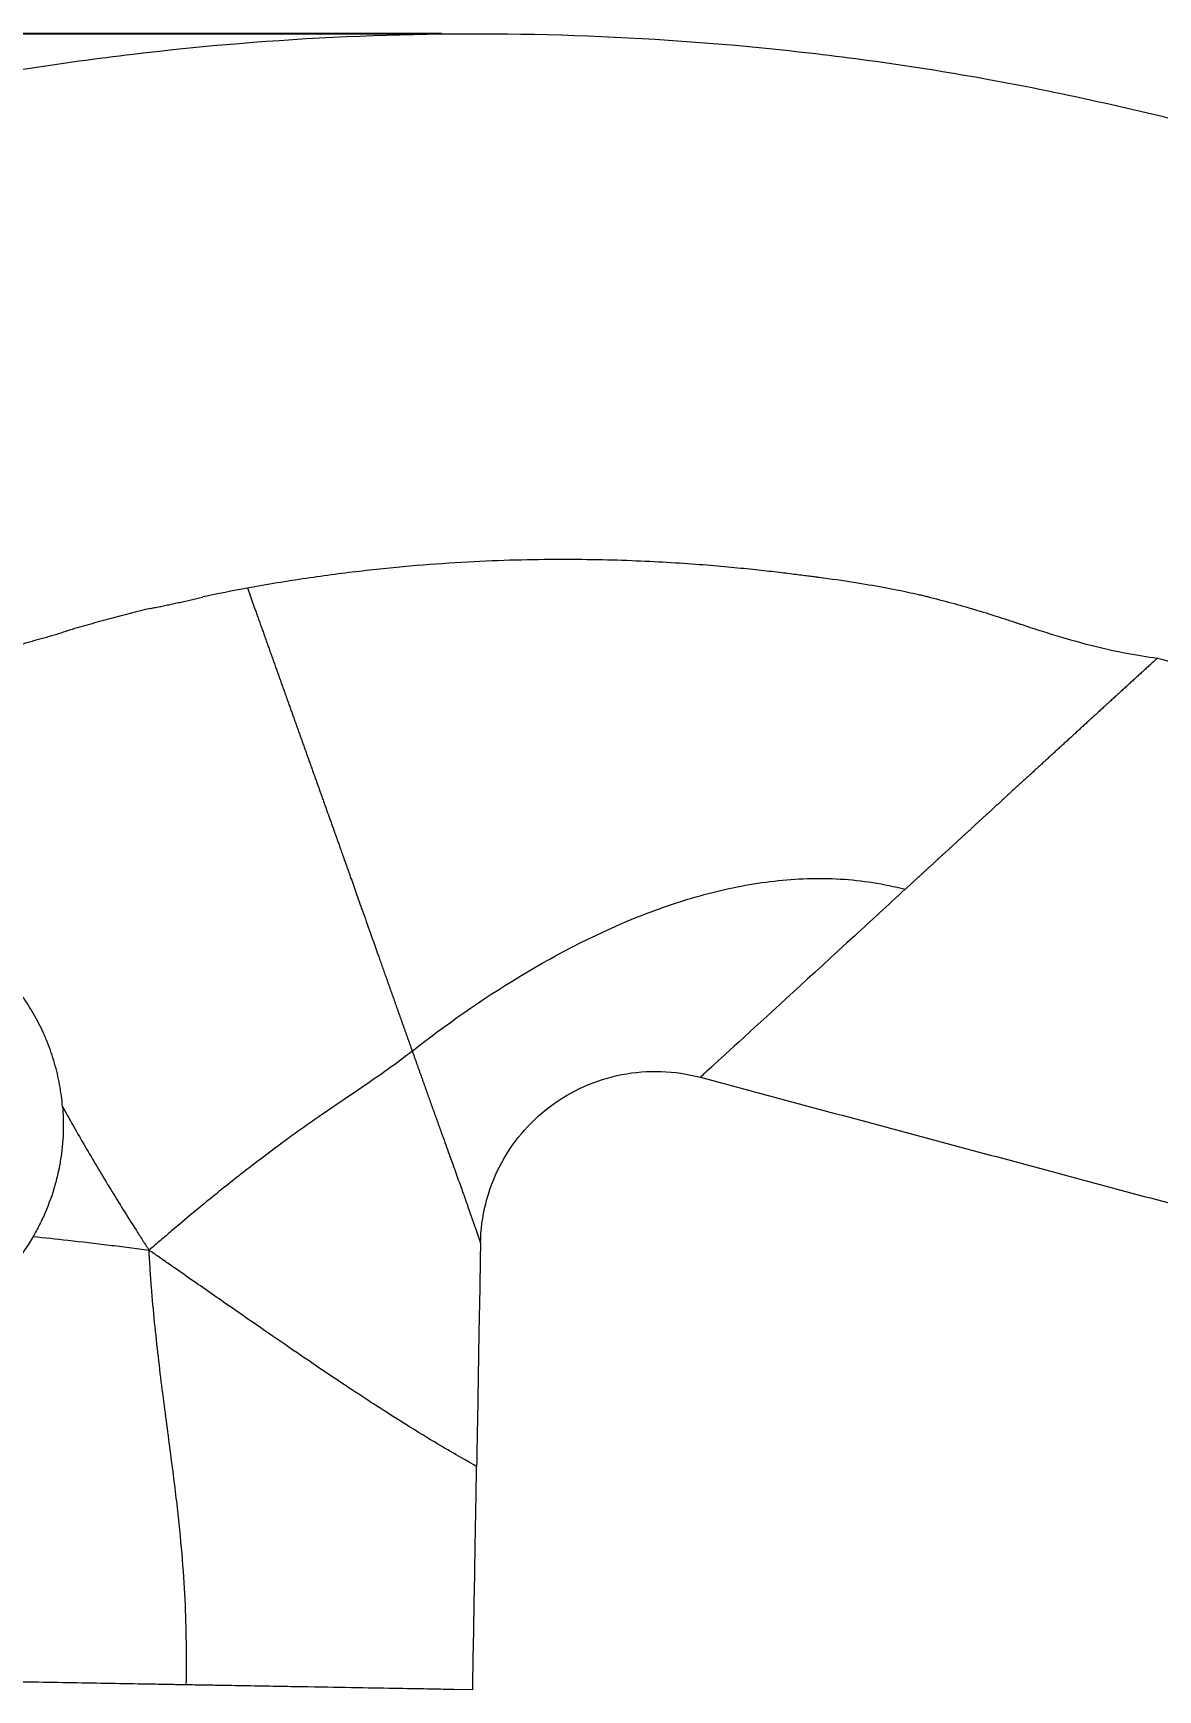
# Model space of a CAD drawing. Header units: millimetres. Extents: x 7368 to 7962, y 1333 to 2173.
# Drawn here: x 7674.03 to 7706.23, y 1934.65 to 1982.05 of the extents above; entities that cross this region are included whole.
import ezdxf

# ---------------------------------------------------------------- set-up
doc = ezdxf.new("R2010")
doc.units = ezdxf.units.MM
doc.layers.get('Defpoints').update_dxf_attribs({"color": 3})
doc.layers.add('DIM', color=3, linetype='Continuous', lineweight=9)
doc.styles.get("Standard").update_dxf_attribs({"font": 'arial.ttf'})
doc.dimstyles.new('DIMSTYLE_1', dxfattribs={"dimtxt": 6, "dimasz": 6, "dimexe": 1, "dimexo": 1, "dimgap": 2, "dimtad": 1, "dimtih": 1, "dimtoh": 1, "dimdec": 1, "dimdsep": 46, "dimtxsty": 'Standard', "dimcen": 0, "dimclrd": 3, "dimclre": 3, "dimclrt": 4, "dimazin": 0, "dimtp": 0.3, "dimtm": 0.3, "dimtfac": 1, "dimtdec": 1, "dimtofl": 0, "dimtmove": 0, "dimatfit": 3, "dimfxl": 1, "dimtolj": 1, "dimtzin": 0, "dimarcsym": 0})

# ---------------------------------------------------------------- blocks, each defined once
blk = doc.blocks.new('*D44')
at = {"layer": 'Defpoints', "color": 0, "transparency": 16777216}
for p in [(7686.726, 1982.027), (7612.698, 1696.326), (7852.262, 1696.326)]:
    blk.add_point(p, dxfattribs=at)
at = {"layer": 'DIM', "color": 3, "lineweight": -2, "transparency": 16777216}
for p, q in [((7685.726, 1982.027), (7611.698, 1982.027)), ((7612.698, 1976.027), (7612.698, 1844.24)), ((7612.698, 1702.326), (7612.698, 1834.113)), ((7851.262, 1696.326), (7611.698, 1696.326))]:
    blk.add_line(p, q, dxfattribs=at)
at = {"layer": 'DIM', "color": 3, "transparency": 16777216}
for points in [[(7611.698, 1976.027), (7613.698, 1976.027), (7612.698, 1982.027)], [(7611.698, 1702.326), (7613.698, 1702.326), (7612.698, 1696.326)]]:
    blk.add_solid(points, dxfattribs=at)
at = {"layer": 'DIM', "color": 4, "transparency": 16777216, "insert": (7612.698, 1839.176), "char_height": 6, "attachment_point": 5}
blk.add_mtext('\\A1;285.7', dxfattribs=at)

msp = doc.modelspace()

# ---------------------------------------------------------------- linework, layer by layer
at = {"linetype": 'Continuous', "lineweight": 18, "extrusion": (0, 1, 0)}
for p, q in [((7686.82, 1946.157), (7686.798, 1944.879)), ((7686.798, 1944.879), (7686.776, 1943.601)), ((7686.776, 1943.601), (7686.753, 1942.322)), ((7686.619, 1934.652), (7658.624, 1935.141))]:
    msp.add_line(p, q, dxfattribs=at)
at = {"linetype": 'Continuous', "lineweight": 18}
for points, knots in [([(7791.282, 1956.938), (7787.308, 1958.003), (7779.574, 1960.075), (7768.317, 1963.092), (7757.766, 1965.919), (7747.975, 1968.542), (7738.981, 1970.953), (7730.397, 1973.25), (7722.348, 1975.416), (7714.829, 1977.404), (7708.016, 1979.305), (7701.607, 1980.775), (7695.302, 1981.656), (7689.155, 1982.067), (7683.004, 1982.019), (7676.859, 1981.516), (7670.843, 1980.572), (7664.737, 1979.147), (7658.428, 1977.165), (7652.368, 1974.685), (7646.718, 1971.841), (7641.517, 1968.741), (7636.219, 1965.024), (7632.79, 1962.182), (7631.064, 1960.626)], [0, 0, 0, 0, 0.073155, 0.142383, 0.207237, 0.267391, 0.322628, 0.372815, 0.425397, 0.470864, 0.5111, 0.551175, 0.587678, 0.624185, 0.660631, 0.696955, 0.73373, 0.768811, 0.808367, 0.8512, 0.885086, 0.920753, 0.958795, 1, 1, 1, 1]), ([(7680.169, 1966.183), (7680.74, 1966.287), (7681.301, 1966.38), (7682.402, 1966.542), (7682.941, 1966.612), (7683.996, 1966.733), (7684.51, 1966.784), (7685.513, 1966.868), (7686.001, 1966.901), (7686.948, 1966.952), (7687.408, 1966.971), (7688.296, 1966.995), (7688.725, 1967), (7689.552, 1967.002), (7689.95, 1966.997), (7690.713, 1966.981), (7691.078, 1966.968), (7691.776, 1966.938), (7692.108, 1966.92), (7692.738, 1966.881), (7693.036, 1966.859), (7693.599, 1966.814), (7693.864, 1966.79), (7694.358, 1966.743), (7694.588, 1966.719), (7695.014, 1966.673), (7695.406, 1966.628), (7695.89, 1966.568), (7696.144, 1966.535), (7696.308, 1966.514), (7696.384, 1966.504), (7696.461, 1966.494), (7696.497, 1966.489), (7696.514, 1966.487), (7696.523, 1966.486), (7696.527, 1966.485), (7696.529, 1966.485), (7696.53, 1966.485), (7696.531, 1966.485), (7696.531, 1966.485), (7696.531, 1966.485), (7696.531, 1966.485), (7696.531, 1966.485), (7696.531, 1966.485), (7696.531, 1966.485), (7696.885, 1966.439), (7697.215, 1966.392), (7697.828, 1966.296), (7698.11, 1966.247), (7698.629, 1966.152), (7698.864, 1966.105), (7699.183, 1966.037), (7699.333, 1966.004), (7699.493, 1965.966), (7699.569, 1965.948), (7699.606, 1965.938), (7699.624, 1965.934), (7699.634, 1965.932), (7699.638, 1965.931), (7699.64, 1965.93), (7699.641, 1965.93), (7699.642, 1965.93), (7699.642, 1965.929), (7699.642, 1965.929), (7699.642, 1965.929), (7699.868, 1965.873), (7700.093, 1965.814), (7700.54, 1965.692), (7700.763, 1965.629), (7701.206, 1965.496), (7701.538, 1965.394), (7701.922, 1965.269), (7702.113, 1965.206), (7702.209, 1965.174), (7702.257, 1965.158), (7702.281, 1965.15), (7702.293, 1965.146), (7702.299, 1965.144), (7702.301, 1965.143), (7702.303, 1965.142), (7702.304, 1965.142), (7702.304, 1965.142), (7702.304, 1965.142), (7702.489, 1965.08), (7702.671, 1965.02), (7703.03, 1964.905), (7703.206, 1964.85), (7703.727, 1964.695), (7704.064, 1964.602), (7704.716, 1964.439), (7705.032, 1964.37), (7705.642, 1964.253), (7705.936, 1964.207), (7706.221, 1964.172)], [0, 0, 0, 0, 0.03125, 0.03125, 0.0625, 0.0625, 0.09375, 0.09375, 0.125, 0.125, 0.15625, 0.15625, 0.1875, 0.1875, 0.21875, 0.21875, 0.25, 0.25, 0.28125, 0.28125, 0.3125, 0.3125, 0.34375, 0.34375, 0.375, 0.375, 0.40625, 0.4375, 0.46875, 0.46875, 0.484375, 0.492188, 0.496094, 0.498047, 0.499023, 0.499512, 0.499756, 0.499878, 0.499939, 0.499969, 0.499985, 0.499992, 0.499996, 0.499996, 0.5, 0.5, 0.53125, 0.53125, 0.5625, 0.5625, 0.59375, 0.59375, 0.609375, 0.617188, 0.621094, 0.623047, 0.624023, 0.624512, 0.624756, 0.624878, 0.624939, 0.624969, 0.624985, 0.624985, 0.625, 0.625, 0.65625, 0.65625, 0.6875, 0.6875, 0.71875, 0.734375, 0.742188, 0.746094, 0.748047, 0.749023, 0.749512, 0.749756, 0.749878, 0.749939, 0.749969, 0.749969, 0.75, 0.75, 0.78125, 0.78125, 0.8125, 0.8125, 0.875, 0.875, 0.9375, 0.9375, 1, 1, 1, 1]), ([(7677.404, 1965.595), (7677.428, 1965.599), (7677.476, 1965.609), (7677.549, 1965.623), (7677.622, 1965.637), (7677.696, 1965.652), (7677.771, 1965.668), (7677.846, 1965.683), (7677.922, 1965.699), (7677.998, 1965.716), (7678.075, 1965.732), (7678.152, 1965.749), (7678.258, 1965.773), (7678.393, 1965.803), (7678.556, 1965.841), (7678.72, 1965.878), (7678.83, 1965.904), (7678.884, 1965.917)], [0, 0, 0, 0, 0.048763, 0.09793, 0.1475, 0.197474, 0.247851, 0.298631, 0.349814, 0.401398, 0.453384, 0.505772, 0.55856, 0.668412, 0.778605, 0.889136, 1, 1, 1, 1]), ([(7677.404, 1965.595), (7677.009, 1965.499), (7676.421, 1965.349), (7675.843, 1965.19), (7675.459, 1965.082), (7675.269, 1965.028), (7675.08, 1964.972)], [0, 0, 0, 0, 0.5, 0.75, 0.75, 1, 1, 1, 1]), ([(7675.08, 1964.972), (7675.031, 1964.955), (7674.983, 1964.938), (7674.885, 1964.905), (7674.787, 1964.873), (7674.689, 1964.843), (7674.59, 1964.813), (7674.541, 1964.799), (7674.392, 1964.758), (7674.292, 1964.731), (7674.142, 1964.689), (7674.092, 1964.675), (7673.993, 1964.646), (7673.943, 1964.632), (7673.793, 1964.587), (7673.693, 1964.557), (7673.492, 1964.495), (7673.391, 1964.464), (7673.088, 1964.372), (7672.884, 1964.31), (7672.474, 1964.186), (7672.268, 1964.124), (7671.852, 1963.999), (7671.644, 1963.936), (7671.013, 1963.746), (7670.587, 1963.617), (7670.156, 1963.487)], [0, 0, 0, 0, 0.03125, 0.03125, 0.0625, 0.09375, 0.09375, 0.125, 0.125, 0.1875, 0.1875, 0.21875, 0.21875, 0.25, 0.25, 0.3125, 0.3125, 0.375, 0.375, 0.5, 0.5, 0.625, 0.625, 0.75, 0.75, 1, 1, 1, 1]), ([(7674.878, 1951.332), (7674.861, 1951.55), (7674.832, 1951.763), (7674.755, 1952.18), (7674.707, 1952.384), (7674.591, 1952.784), (7674.524, 1952.98), (7674.428, 1953.22), (7674.409, 1953.267), (7674.368, 1953.362), (7674.306, 1953.503), (7674.239, 1953.64), (7674.1, 1953.91), (7674, 1954.083), (7673.785, 1954.419), (7673.669, 1954.581), (7673.486, 1954.815), (7673.422, 1954.892), (7673.293, 1955.043), (7673.226, 1955.116), (7673.022, 1955.331), (7672.88, 1955.468), (7672.732, 1955.598)], [0, 0, 0, 0, 0.125, 0.125, 0.25, 0.25, 0.375, 0.375, 0.40625, 0.40625, 0.4375, 0.5, 0.5, 0.625, 0.625, 0.75, 0.75, 0.8125, 0.8125, 0.875, 0.875, 1, 1, 1, 1]), ([(7684.888, 1952.927), (7684.449, 1952.581), (7683.487, 1951.9), (7682.228, 1951.07), (7681.311, 1950.408), (7680.667, 1949.934), (7679.97, 1949.4), (7679.217, 1948.796), (7678.625, 1948.307), (7678.108, 1947.873), (7677.735, 1947.556), (7677.518, 1947.372), (7677.409, 1947.279), (7677.354, 1947.232)], [0, 0, 0, 0, 0.250043, 0.500029, 0.562525, 0.625022, 0.750014, 0.812511, 0.875007, 0.937504, 0.968752, 0.984376, 1, 1, 1, 1]), ([(7686.843, 1947.436), (7686.856, 1948.192), (7687.231, 1949.697), (7688.728, 1951.481), (7690.5, 1952.27), (7692.018, 1952.387), (7692.771, 1952.276), (7693.136, 1952.178)], [0, 0, 0, 0, 0.25, 0.500002, 0.750004, 0.875005, 1, 1, 1, 1]), ([(7674.878, 1951.332), (7674.996, 1951.121), (7675.328, 1950.531), (7675.789, 1949.741), (7676.255, 1948.97), (7676.613, 1948.39), (7676.919, 1947.907), (7677.166, 1947.521), (7677.291, 1947.328), (7677.354, 1947.232)], [0, 0, 0, 0, 0.157795, 0.43853, 0.578898, 0.719265, 0.859633, 0.929816, 1, 1, 1, 1]), ([(7674.898, 1950.709), (7674.893, 1950.432), (7674.87, 1950.157), (7674.819, 1949.816), (7674.803, 1949.714), (7674.783, 1949.613), (7674.77, 1949.545), (7674.763, 1949.511), (7674.726, 1949.342), (7674.693, 1949.21), (7674.582, 1948.819), (7674.492, 1948.568), (7674.362, 1948.264), (7674.335, 1948.204), (7674.28, 1948.084), (7674.251, 1948.025), (7674.162, 1947.849), (7674.1, 1947.734), (7674.035, 1947.622)], [0, 0, 0, 0, 0.25, 0.25, 0.3125, 0.34375, 0.34375, 0.375, 0.375, 0.5, 0.5, 0.75, 0.75, 0.8125, 0.8125, 0.875, 0.875, 1, 1, 1, 1]), ([(7674.035, 1947.622), (7673.96, 1947.495), (7673.883, 1947.371), (7673.721, 1947.133), (7673.637, 1947.018), (7673.462, 1946.795), (7673.282, 1946.58), (7672.993, 1946.278), (7672.788, 1946.091), (7672.657, 1945.978), (7672.63, 1945.955), (7672.576, 1945.911), (7672.549, 1945.889), (7672.468, 1945.824), (7672.413, 1945.781), (7672.137, 1945.574), (7671.907, 1945.424), (7671.429, 1945.154), (7671.181, 1945.035), (7670.859, 1944.905), (7670.794, 1944.88), (7670.696, 1944.844), (7670.663, 1944.832), (7670.596, 1944.809), (7670.431, 1944.753), (7670.263, 1944.704), (7669.856, 1944.6), (7669.58, 1944.548), (7669.017, 1944.481), (7668.73, 1944.466), (7668.438, 1944.471)], [0, 0, 0, 0, 0.0625, 0.0625, 0.125, 0.125, 0.1875, 0.25, 0.3125, 0.3125, 0.328125, 0.328125, 0.34375, 0.34375, 0.375, 0.375, 0.5, 0.5, 0.625, 0.625, 0.65625, 0.65625, 0.671875, 0.671875, 0.6875, 0.75, 0.75, 0.875, 0.875, 1, 1, 1, 1]), ([(7674.035, 1947.622), (7674.369, 1947.589), (7675.101, 1947.512), (7676.018, 1947.404), (7676.692, 1947.319), (7677.072, 1947.27), (7677.26, 1947.245), (7677.354, 1947.232)], [0, 0, 0, 0, 0.294043, 0.647022, 0.823511, 0.911755, 1, 1, 1, 1]), ([(7678.42, 1934.796), (7678.433, 1935.59), (7678.421, 1937.199), (7678.232, 1939.415), (7677.967, 1941.478), (7677.733, 1943.211), (7677.543, 1944.816), (7677.435, 1946.008), (7677.385, 1946.704), (7677.363, 1947.055), (7677.354, 1947.232)], [0, 0, 0, 0, 0.25, 0.5, 0.625, 0.75, 0.875, 0.9375, 0.96875, 1, 1, 1, 1]), ([(7686.731, 1941.044), (7686.731, 1941.044), (7686.433, 1941.205), (7685.463, 1941.776), (7684.448, 1942.401), (7683.138, 1943.248), (7681.793, 1944.154), (7680.562, 1945), (7679.565, 1945.693), (7678.674, 1946.313), (7678.022, 1946.767), (7677.643, 1947.031), (7677.45, 1947.165), (7677.354, 1947.232)], [0, 0, 0, 0, 0.249878, 0.374898, 0.499918, 0.624939, 0.749959, 0.812469, 0.874979, 0.93749, 0.968745, 0.984372, 1, 1, 1, 1]), ([(7686.753, 1942.322), (7686.753, 1942.296), (7686.75, 1942.136), (7686.745, 1941.843), (7686.739, 1941.51), (7686.735, 1941.277), (7686.733, 1941.144), (7686.732, 1941.077), (7686.731, 1941.044)], [0, 0, 0, 0, 0.0625, 0.375, 0.6875, 0.84375, 0.921875, 1, 1, 1, 1]), ([(7686.619, 1934.652), (7686.629, 1935.185), (7686.647, 1936.25), (7686.671, 1937.582), (7686.689, 1938.647), (7686.703, 1939.446), (7686.715, 1940.112), (7686.723, 1940.578), (7686.728, 1940.844), (7686.73, 1940.977), (7686.731, 1941.044)], [0, 0, 0, 0, 0.25, 0.5, 0.625, 0.75, 0.875, 0.9375, 0.96875, 1, 1, 1, 1]), ([(7678.42, 1934.796), (7678.339, 1934.797), (7678.176, 1934.8), (7677.846, 1934.806), (7677.259, 1934.816), (7676.391, 1934.831), (7675.307, 1934.85), (7673.809, 1934.876), (7671.842, 1934.91), (7668.525, 1934.968), (7664.121, 1935.045), (7660.456, 1935.109), (7658.624, 1935.141)], [0, 0, 0, 0, 0.01562, 0.031246, 0.062497, 0.124998, 0.1875, 0.250002, 0.375006, 0.50001, 0.750017, 1, 1, 1, 1]), ([(7686.082, 1934.662), (7685.903, 1934.665), (7685.457, 1934.673), (7684.53, 1934.689), (7683.353, 1934.709), (7682.175, 1934.73), (7681.119, 1934.748), (7680.273, 1934.763), (7679.525, 1934.776), (7678.979, 1934.786), (7678.662, 1934.791), (7678.501, 1934.794), (7678.42, 1934.796)], [0, 0, 0, 0, 0.166667, 0.333333, 0.5, 0.666666, 0.75, 0.833333, 0.916666, 0.958333, 0.979166, 1, 1, 1, 1])]:
    msp.add_open_spline(points, degree=3, knots=knots, dxfattribs=at)
for points, degree in [([(7678.903, 1965.934), (7679.321, 1966.022), (7679.743, 1966.105), (7680.169, 1966.183)], 3), ([(7693.136, 1952.178), (7738.327, 1940.069), (7783.517, 1927.96)], 2), ([(7674.878, 1951.332), (7674.895, 1951.126), (7674.902, 1950.918), (7674.898, 1950.709)], 3), ([(7686.843, 1947.436), (7686.835, 1947.009), (7686.828, 1946.583), (7686.82, 1946.157)], 3)]:
    msp.add_open_spline(points, degree=degree, dxfattribs=at)
at = {"linetype": 'Continuous', "lineweight": 13}
for points in [[(7680.169, 1966.183), (7680.248, 1965.961), (7680.327, 1965.738), (7680.406, 1965.515)], [(7678.884, 1965.917), (7678.891, 1965.923), (7678.897, 1965.928), (7678.903, 1965.934)]]:
    msp.add_open_spline(points, degree=3, dxfattribs=at)
for points, knots in [([(7680.406, 1965.515), (7680.414, 1965.494), (7680.43, 1965.45), (7680.453, 1965.385), (7680.476, 1965.319), (7680.5, 1965.254), (7680.523, 1965.189), (7680.546, 1965.123), (7680.569, 1965.058), (7680.593, 1964.993), (7680.616, 1964.928), (7680.639, 1964.862), (7680.662, 1964.797), (7680.686, 1964.732), (7680.709, 1964.666), (7680.732, 1964.601), (7680.756, 1964.536), (7680.779, 1964.471), (7680.802, 1964.405), (7680.825, 1964.34), (7680.849, 1964.275), (7680.872, 1964.21), (7680.895, 1964.145), (7680.918, 1964.08), (7680.942, 1964.014), (7680.965, 1963.949), (7680.988, 1963.884), (7681.011, 1963.819), (7681.034, 1963.754), (7681.058, 1963.689), (7681.081, 1963.624), (7681.104, 1963.559), (7681.127, 1963.494), (7681.15, 1963.429), (7681.173, 1963.364), (7681.197, 1963.299), (7681.22, 1963.235), (7681.243, 1963.17), (7681.266, 1963.105), (7681.289, 1963.04), (7681.312, 1962.976), (7681.335, 1962.911), (7681.358, 1962.846), (7681.381, 1962.782), (7681.404, 1962.717), (7681.427, 1962.653), (7681.45, 1962.588), (7681.473, 1962.524), (7681.496, 1962.459), (7681.519, 1962.395), (7681.542, 1962.331), (7681.565, 1962.266), (7681.588, 1962.202), (7681.611, 1962.138), (7681.634, 1962.074), (7681.657, 1962.01), (7681.68, 1961.946), (7681.703, 1961.882), (7681.726, 1961.818), (7681.748, 1961.754), (7681.771, 1961.69), (7681.794, 1961.626), (7681.817, 1961.562), (7681.839, 1961.499), (7681.862, 1961.435), (7681.885, 1961.371), (7681.908, 1961.308), (7681.93, 1961.244), (7681.953, 1961.181), (7681.975, 1961.118), (7681.998, 1961.054), (7682.021, 1960.991), (7682.043, 1960.928), (7682.066, 1960.865), (7682.088, 1960.802), (7682.111, 1960.739), (7682.133, 1960.676), (7682.156, 1960.613), (7682.178, 1960.551), (7682.2, 1960.488), (7682.223, 1960.425), (7682.245, 1960.363), (7682.267, 1960.3), (7682.29, 1960.238), (7682.312, 1960.176), (7682.334, 1960.113), (7682.356, 1960.051), (7682.379, 1959.989), (7682.401, 1959.927), (7682.423, 1959.865), (7682.445, 1959.803), (7682.467, 1959.741), (7682.489, 1959.68), (7682.511, 1959.618), (7682.533, 1959.557), (7682.555, 1959.495), (7682.577, 1959.434), (7682.599, 1959.373), (7682.621, 1959.311), (7682.643, 1959.25), (7682.664, 1959.189), (7682.686, 1959.128), (7682.708, 1959.068), (7682.73, 1959.007), (7682.751, 1958.946), (7682.773, 1958.886), (7682.795, 1958.825), (7682.816, 1958.765), (7682.85, 1958.67), (7682.908, 1958.509), (7683, 1958.248), (7683.126, 1957.893), (7683.285, 1957.445), (7683.475, 1956.909), (7683.694, 1956.291), (7683.856, 1955.834), (7683.954, 1955.558), (7683.981, 1955.483), (7684.008, 1955.407), (7684.035, 1955.331), (7684.062, 1955.254), (7684.089, 1955.177), (7684.117, 1955.099), (7684.145, 1955.02), (7684.173, 1954.942), (7684.201, 1954.862), (7684.229, 1954.782), (7684.258, 1954.702), (7684.287, 1954.621), (7684.315, 1954.539), (7684.345, 1954.458), (7684.374, 1954.375), (7684.403, 1954.293), (7684.433, 1954.21), (7684.462, 1954.126), (7684.492, 1954.042), (7684.522, 1953.958), (7684.552, 1953.874), (7684.582, 1953.789), (7684.612, 1953.704), (7684.643, 1953.618), (7684.673, 1953.533), (7684.704, 1953.447), (7684.734, 1953.36), (7684.765, 1953.274), (7684.796, 1953.187), (7684.826, 1953.101), (7684.857, 1953.014), (7684.878, 1952.956), (7684.888, 1952.927)], [0, 0, 0, 0, 0.00464, 0.009281, 0.013923, 0.018565, 0.023209, 0.027852, 0.032497, 0.037143, 0.041789, 0.046436, 0.051083, 0.055731, 0.06038, 0.06503, 0.06968, 0.074331, 0.078983, 0.083635, 0.088288, 0.092941, 0.097595, 0.10225, 0.106905, 0.111561, 0.116217, 0.120874, 0.125532, 0.13019, 0.134849, 0.139508, 0.144168, 0.148828, 0.153489, 0.15815, 0.162812, 0.167474, 0.172137, 0.1768, 0.181463, 0.186127, 0.190792, 0.195457, 0.200122, 0.204788, 0.209454, 0.21412, 0.218787, 0.223454, 0.228122, 0.23279, 0.237458, 0.242127, 0.246795, 0.251465, 0.256134, 0.260804, 0.265474, 0.270144, 0.274815, 0.279486, 0.284157, 0.288828, 0.2935, 0.298172, 0.302844, 0.307516, 0.312188, 0.316861, 0.321534, 0.326207, 0.33088, 0.335553, 0.340226, 0.3449, 0.349574, 0.354247, 0.358921, 0.363595, 0.36827, 0.372944, 0.377618, 0.382292, 0.386967, 0.391641, 0.396316, 0.400991, 0.405665, 0.41034, 0.415015, 0.419689, 0.424364, 0.429039, 0.433714, 0.438389, 0.443063, 0.447738, 0.452413, 0.457088, 0.461762, 0.466437, 0.471112, 0.475787, 0.480461, 0.485136, 0.48981, 0.494485, 0.499159, 0.511812, 0.532163, 0.560212, 0.595955, 0.639386, 0.690492, 0.749251, 0.755669, 0.762162, 0.76873, 0.775371, 0.782087, 0.788877, 0.795742, 0.80268, 0.809693, 0.816779, 0.82394, 0.831174, 0.838482, 0.845864, 0.853319, 0.860848, 0.868451, 0.876126, 0.883875, 0.891698, 0.899593, 0.907561, 0.915603, 0.923717, 0.931903, 0.940163, 0.948494, 0.956898, 0.965375, 0.973923, 0.982544, 0.991236, 1, 1, 1, 1]), ([(7706.221, 1964.172), (7706.204, 1964.157), (7706.172, 1964.127), (7706.123, 1964.082), (7706.074, 1964.037), (7706.025, 1963.993), (7705.976, 1963.948), (7705.927, 1963.903), (7705.878, 1963.859), (7705.829, 1963.814), (7705.78, 1963.769), (7705.732, 1963.725), (7705.683, 1963.68), (7705.634, 1963.636), (7705.585, 1963.591), (7705.537, 1963.547), (7705.488, 1963.502), (7705.44, 1963.458), (7705.391, 1963.414), (7705.343, 1963.369), (7705.295, 1963.325), (7705.246, 1963.281), (7705.198, 1963.237), (7705.15, 1963.193), (7705.102, 1963.149), (7705.054, 1963.105), (7705.006, 1963.061), (7704.958, 1963.017), (7704.91, 1962.973), (7704.862, 1962.929), (7704.814, 1962.886), (7704.767, 1962.842), (7704.719, 1962.799), (7704.671, 1962.755), (7704.624, 1962.712), (7704.577, 1962.668), (7704.529, 1962.625), (7704.482, 1962.582), (7704.435, 1962.539), (7704.388, 1962.496), (7704.341, 1962.453), (7704.294, 1962.41), (7704.247, 1962.367), (7704.2, 1962.324), (7704.153, 1962.281), (7704.107, 1962.239), (7704.06, 1962.196), (7704.014, 1962.154), (7703.968, 1962.111), (7703.921, 1962.069), (7703.875, 1962.027), (7703.829, 1961.985), (7703.783, 1961.942), (7703.738, 1961.901), (7703.692, 1961.859), (7703.646, 1961.817), (7703.601, 1961.775), (7703.555, 1961.734), (7703.51, 1961.692), (7703.465, 1961.651), (7703.419, 1961.609), (7703.374, 1961.568), (7703.329, 1961.527), (7703.285, 1961.486), (7703.24, 1961.445), (7703.195, 1961.404), (7703.151, 1961.363), (7703.106, 1961.323), (7703.062, 1961.282), (7703.018, 1961.242), (7702.974, 1961.201), (7702.93, 1961.161), (7702.886, 1961.121), (7702.843, 1961.081), (7702.799, 1961.041), (7702.755, 1961.001), (7702.712, 1960.961), (7702.669, 1960.922), (7702.626, 1960.882), (7702.583, 1960.843), (7702.54, 1960.804), (7702.497, 1960.765), (7702.455, 1960.726), (7702.412, 1960.687), (7702.37, 1960.648), (7702.327, 1960.609), (7702.285, 1960.57), (7702.243, 1960.532), (7702.201, 1960.494), (7702.16, 1960.455), (7702.118, 1960.417), (7702.076, 1960.379), (7702.035, 1960.341), (7701.994, 1960.303), (7701.953, 1960.266), (7701.912, 1960.228), (7701.871, 1960.191), (7701.83, 1960.153), (7701.79, 1960.116), (7701.749, 1960.079), (7701.709, 1960.042), (7701.669, 1960.005), (7701.629, 1959.969), (7701.589, 1959.932), (7701.549, 1959.896), (7701.509, 1959.859), (7701.47, 1959.823), (7701.43, 1959.787), (7701.391, 1959.751), (7701.352, 1959.715), (7701.313, 1959.679), (7701.274, 1959.644), (7701.236, 1959.608), (7701.197, 1959.573), (7701.159, 1959.538), (7701.12, 1959.503), (7701.082, 1959.468), (7701.044, 1959.433), (7701.007, 1959.398), (7700.969, 1959.363), (7700.931, 1959.329), (7700.894, 1959.295), (7700.857, 1959.26), (7700.819, 1959.226), (7700.782, 1959.192), (7700.746, 1959.159), (7700.709, 1959.125), (7700.672, 1959.091), (7700.636, 1959.058), (7700.6, 1959.025), (7700.564, 1958.992), (7700.528, 1958.959), (7700.492, 1958.926), (7700.456, 1958.893), (7700.421, 1958.86), (7700.385, 1958.828), (7700.35, 1958.795), (7700.315, 1958.763), (7700.28, 1958.731), (7700.245, 1958.699), (7700.21, 1958.667), (7700.176, 1958.635), (7700.141, 1958.604), (7700.107, 1958.572), (7700.073, 1958.541), (7700.039, 1958.51), (7700.005, 1958.479), (7699.972, 1958.448), (7699.938, 1958.417), (7699.905, 1958.387), (7699.872, 1958.356), (7699.839, 1958.326), (7699.806, 1958.295), (7699.773, 1958.265), (7699.74, 1958.235), (7699.708, 1958.205), (7699.675, 1958.176), (7699.643, 1958.146), (7699.611, 1958.117), (7699.579, 1958.087), (7699.548, 1958.058), (7699.516, 1958.029), (7699.485, 1958), (7699.453, 1957.971), (7699.422, 1957.943), (7699.391, 1957.914), (7699.36, 1957.886), (7699.33, 1957.858), (7699.299, 1957.83), (7699.269, 1957.802), (7699.238, 1957.774), (7699.208, 1957.746), (7699.178, 1957.718), (7699.148, 1957.691), (7699.119, 1957.664), (7699.089, 1957.636), (7699.06, 1957.609), (7699.03, 1957.582), (7699.011, 1957.565), (7699.001, 1957.556)], [0, 0, 0, 0, 0.006323, 0.012647, 0.018972, 0.025299, 0.031626, 0.037954, 0.044283, 0.050611, 0.05694, 0.063269, 0.069597, 0.075925, 0.082252, 0.088578, 0.094903, 0.101227, 0.107549, 0.11387, 0.120189, 0.126505, 0.13282, 0.139132, 0.145442, 0.151748, 0.158052, 0.164353, 0.17065, 0.176944, 0.183234, 0.189521, 0.195803, 0.202081, 0.208355, 0.214624, 0.220888, 0.227148, 0.233402, 0.239651, 0.245895, 0.252133, 0.258366, 0.264592, 0.270813, 0.277027, 0.283235, 0.289436, 0.295631, 0.301819, 0.308, 0.314173, 0.320339, 0.326498, 0.332649, 0.338793, 0.344928, 0.351056, 0.357175, 0.363286, 0.369388, 0.375482, 0.381567, 0.387643, 0.39371, 0.399767, 0.405816, 0.411855, 0.417884, 0.423904, 0.429913, 0.435913, 0.441903, 0.447882, 0.453851, 0.45981, 0.465758, 0.471695, 0.477621, 0.483537, 0.489441, 0.495334, 0.501216, 0.507086, 0.512945, 0.518792, 0.524627, 0.53045, 0.536262, 0.542061, 0.547848, 0.553623, 0.559386, 0.565136, 0.570873, 0.576597, 0.582309, 0.588008, 0.593694, 0.599367, 0.605027, 0.610673, 0.616306, 0.621925, 0.627531, 0.633124, 0.638702, 0.644267, 0.649818, 0.655355, 0.660878, 0.666387, 0.671881, 0.677362, 0.682828, 0.688279, 0.693716, 0.699138, 0.704546, 0.709939, 0.715317, 0.72068, 0.726029, 0.731362, 0.73668, 0.741983, 0.747271, 0.752544, 0.757801, 0.763043, 0.768269, 0.77348, 0.778675, 0.783855, 0.789019, 0.794167, 0.799299, 0.804416, 0.809517, 0.814601, 0.81967, 0.824723, 0.829759, 0.834779, 0.839783, 0.844771, 0.849743, 0.854698, 0.859637, 0.864559, 0.869465, 0.874355, 0.879228, 0.884084, 0.888924, 0.893747, 0.898553, 0.903343, 0.908115, 0.912871, 0.91761, 0.922333, 0.927038, 0.931726, 0.936398, 0.941052, 0.94569, 0.95031, 0.954913, 0.959499, 0.964068, 0.96862, 0.973155, 0.977672, 0.982172, 0.986655, 0.991121, 0.995569, 1, 1, 1, 1]), ([(7706.221, 1964.172), (7706.646, 1964.054), (7707.07, 1963.937), (7707.92, 1963.702), (7708.344, 1963.585), (7709.617, 1963.233), (7710.465, 1962.998), (7712.16, 1962.53), (7713.007, 1962.296), (7714.7, 1961.829), (7715.546, 1961.595), (7718.082, 1960.895), (7719.771, 1960.428), (7723.145, 1959.496), (7724.831, 1959.03), (7729.884, 1957.634), (7733.248, 1956.704), (7739.971, 1954.847), (7743.331, 1953.919), (7753.411, 1951.135), (7760.134, 1949.277), (7773.63, 1945.549), (7780.403, 1943.678), (7787.224, 1941.793)], [0, 0, 0, 0, 0.015625, 0.015625, 0.03125, 0.03125, 0.0625, 0.0625, 0.09375, 0.09375, 0.125, 0.125, 0.1875, 0.1875, 0.25, 0.25, 0.375, 0.375, 0.5, 0.5, 0.75, 0.75, 1, 1, 1, 1]), ([(7684.888, 1952.927), (7685.818, 1953.659), (7687.9, 1955.133), (7690.871, 1956.655), (7693.359, 1957.477), (7694.937, 1957.782), (7696.199, 1957.876), (7697.456, 1957.861), (7698.389, 1957.718), (7699.001, 1957.556)], [0, 0, 0, 0, 0.24998, 0.499987, 0.624991, 0.749994, 0.812496, 0.874998, 1, 1, 1, 1]), ([(7699.001, 1957.556), (7698.505, 1957.1), (7696.678, 1955.425), (7694.067, 1953.032), (7693.136, 1952.178), (7693.136, 1952.178)], [0, 0, 0, 0, 0.151536, 0.575768, 1, 1, 1, 1]), ([(7684.888, 1952.927), (7684.894, 1952.911), (7684.905, 1952.879), (7684.922, 1952.832), (7684.939, 1952.785), (7684.955, 1952.739), (7684.972, 1952.692), (7684.988, 1952.646), (7685.004, 1952.601), (7685.021, 1952.555), (7685.037, 1952.51), (7685.053, 1952.465), (7685.069, 1952.42), (7685.085, 1952.375), (7685.101, 1952.331), (7685.116, 1952.287), (7685.132, 1952.243), (7685.147, 1952.2), (7685.163, 1952.157), (7685.178, 1952.114), (7685.193, 1952.071), (7685.209, 1952.029), (7685.224, 1951.986), (7685.239, 1951.945), (7685.254, 1951.903), (7685.268, 1951.861), (7685.283, 1951.82), (7685.298, 1951.779), (7685.312, 1951.739), (7685.327, 1951.698), (7685.341, 1951.658), (7685.355, 1951.618), (7685.37, 1951.579), (7685.384, 1951.539), (7685.398, 1951.5), (7685.412, 1951.461), (7685.425, 1951.423), (7685.439, 1951.384), (7685.453, 1951.346), (7685.466, 1951.308), (7685.48, 1951.271), (7685.493, 1951.233), (7685.507, 1951.196), (7685.52, 1951.159), (7685.533, 1951.123), (7685.546, 1951.086), (7685.559, 1951.05), (7685.572, 1951.014), (7685.585, 1950.978), (7685.598, 1950.943), (7685.61, 1950.908), (7685.623, 1950.873), (7685.635, 1950.838), (7685.648, 1950.804), (7685.66, 1950.769), (7685.672, 1950.735), (7685.684, 1950.702), (7685.697, 1950.668), (7685.709, 1950.635), (7685.752, 1950.515), (7685.824, 1950.315), (7685.922, 1950.042), (7686.015, 1949.782), (7686.104, 1949.535), (7686.188, 1949.301), (7686.267, 1949.08), (7686.325, 1948.918), (7686.367, 1948.801), (7686.395, 1948.722), (7686.426, 1948.634), (7686.459, 1948.539), (7686.494, 1948.439), (7686.531, 1948.334), (7686.568, 1948.226), (7686.606, 1948.117), (7686.644, 1948.008), (7686.681, 1947.902), (7686.706, 1947.831), (7686.72, 1947.789), (7686.726, 1947.774), (7686.731, 1947.758), (7686.736, 1947.743), (7686.742, 1947.727), (7686.747, 1947.712), (7686.752, 1947.697), (7686.757, 1947.682), (7686.763, 1947.667), (7686.768, 1947.653), (7686.773, 1947.639), (7686.777, 1947.625), (7686.782, 1947.611), (7686.787, 1947.598), (7686.791, 1947.585), (7686.796, 1947.572), (7686.8, 1947.56), (7686.804, 1947.548), (7686.808, 1947.537), (7686.812, 1947.526), (7686.815, 1947.515), (7686.819, 1947.505), (7686.822, 1947.496), (7686.825, 1947.487), (7686.828, 1947.479), (7686.831, 1947.471), (7686.833, 1947.464), (7686.835, 1947.458), (7686.837, 1947.452), (7686.839, 1947.447), (7686.84, 1947.443), (7686.841, 1947.44), (7686.842, 1947.438), (7686.843, 1947.436), (7686.843, 1947.436), (7686.843, 1947.436)], [0, 0, 0, 0, 0.004546, 0.009083, 0.013612, 0.018133, 0.022645, 0.027148, 0.031643, 0.036129, 0.040607, 0.045076, 0.049537, 0.053988, 0.058432, 0.062866, 0.067293, 0.07171, 0.076119, 0.080519, 0.08491, 0.089293, 0.093667, 0.098032, 0.102389, 0.106737, 0.111076, 0.115406, 0.119727, 0.12404, 0.128344, 0.132639, 0.136926, 0.141203, 0.145472, 0.149731, 0.153982, 0.158224, 0.162457, 0.166682, 0.170897, 0.175103, 0.179301, 0.183489, 0.187669, 0.19184, 0.196001, 0.200154, 0.204298, 0.208432, 0.212558, 0.216675, 0.220782, 0.224881, 0.22897, 0.233051, 0.237122, 0.241185, 0.245238, 0.249282, 0.284982, 0.320698, 0.356424, 0.392159, 0.427897, 0.463637, 0.499375, 0.512115, 0.526858, 0.543603, 0.56235, 0.583098, 0.605848, 0.630597, 0.657345, 0.686088, 0.716824, 0.749549, 0.754991, 0.760535, 0.76618, 0.771927, 0.777775, 0.783724, 0.789775, 0.795927, 0.80218, 0.808535, 0.81499, 0.821546, 0.828203, 0.834962, 0.84182, 0.84878, 0.85584, 0.863, 0.870261, 0.877623, 0.885084, 0.892646, 0.900307, 0.908069, 0.91593, 0.923891, 0.931951, 0.940111, 0.94837, 0.956728, 0.965185, 0.973741, 0.982395, 0.991148, 1, 1, 1, 1])]:
    msp.add_open_spline(points, degree=3, knots=knots, dxfattribs=at)

# ---------------------------------------------------------------- dimensions: what is measured, and where the dimension line sits
at = {"layer": 'DIM'}
dim = msp.add_linear_dim(base=(7612.698, 1696.326), p1=(7686.726, 1982.027), p2=(7852.262, 1696.326), angle=90, dimstyle='DIMSTYLE_1', override={"dimtad": 0}, dxfattribs=at)
dim.commit()
dim.dimension.update_dxf_attribs({"geometry": '*D44', "text_midpoint": (7612.698, 1839.176)})

doc.saveas('drawing.dxf')
